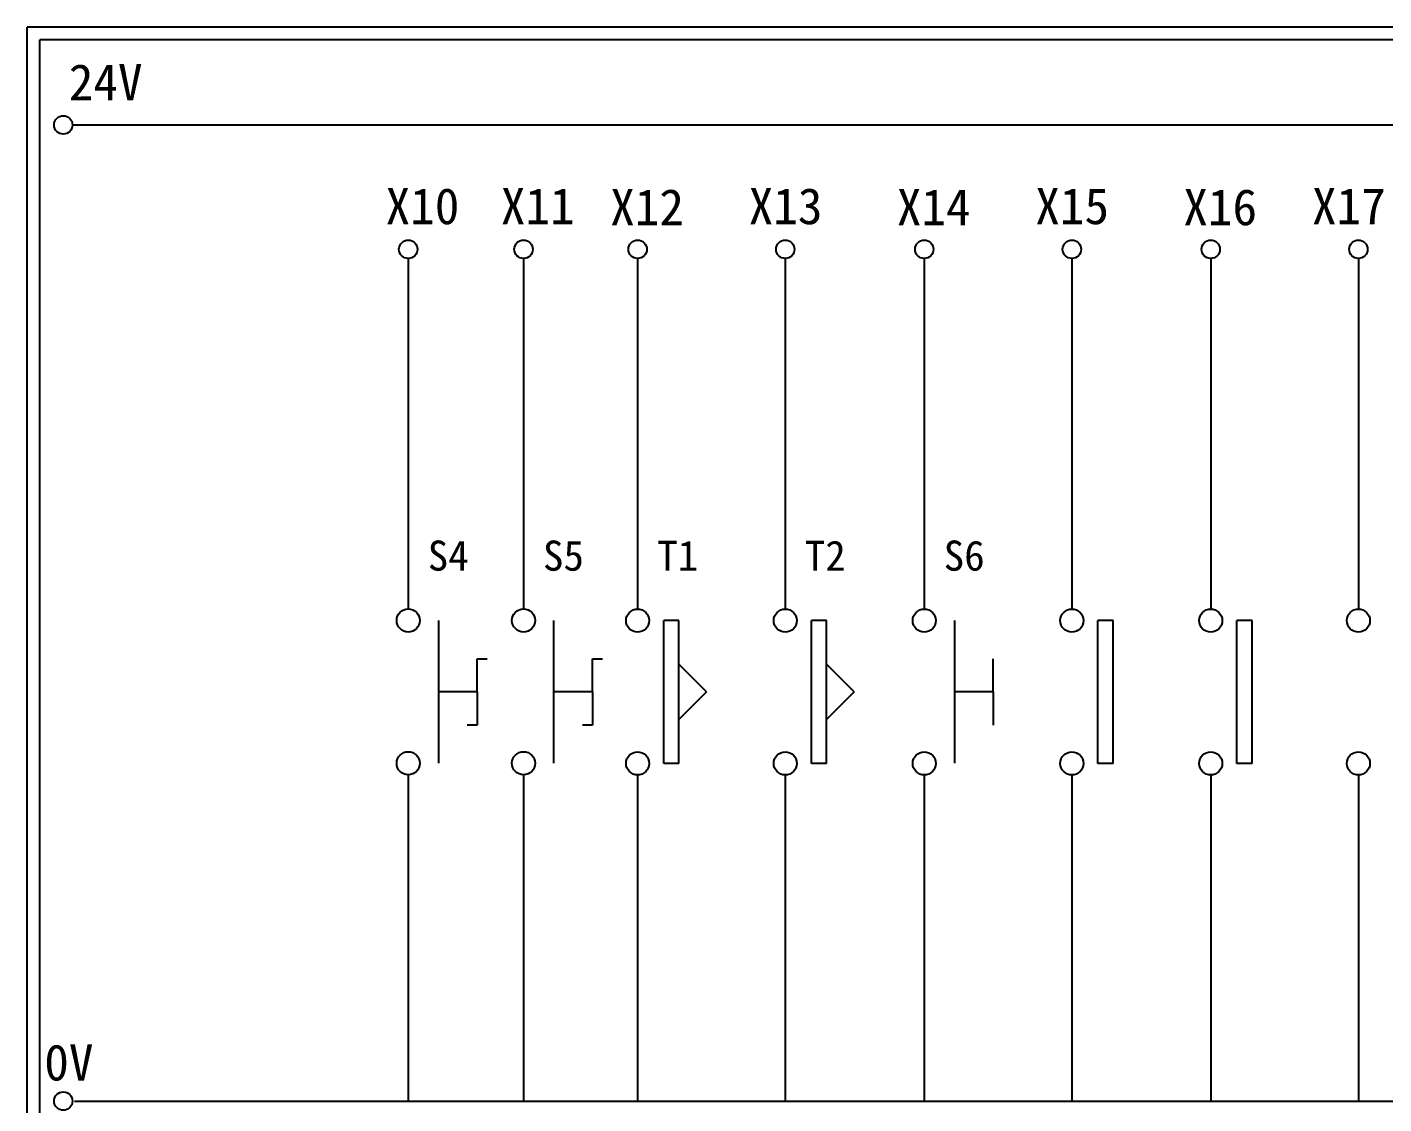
# Model space of a CAD drawing. Extents: x 275 to 562, y 265 to 469.
# Drawn here: x 274.9 to 410.1, y 361.6 to 468.9 of the extents above; entities that cross this region are included whole.
import ezdxf

# ---------------------------------------------------------------- set-up
doc = ezdxf.new("R2010")
doc.units = 0
doc.layers.get('0').update_dxf_attribs({"linetype": 'CONTINUOUS'})
doc.layers.add('圖框層', color=7, linetype='CONTINUOUS')
doc.layers.add('標尺寸層', color=3, linetype='CONTINUOUS')
doc.styles.add('STSL', font='kaiu.ttf')

msp = doc.modelspace()

# ---------------------------------------------------------------- linework, layer by layer
for p, q in [((339.84, 409.78), (338.34, 409.78)), ((354.55, 409.78), (353.05, 409.78)), ((383.11, 409.78), (381.6, 409.78)), ((396.95, 409.78), (395.45, 409.78)), ((319.75, 402.67), (319.75, 405.98)), ((331.23, 402.67), (331.23, 405.98)), ((371.16, 402.67), (371.16, 405.98)), ((319.75, 402.67), (319.75, 399.36)), ((331.23, 402.67), (331.23, 399.36)), ((371.16, 402.67), (371.16, 399.36)), ((339.84, 395.55), (338.34, 395.55)), ((354.55, 395.55), (353.05, 395.55)), ((383.11, 395.55), (381.6, 395.55)), ((396.95, 395.55), (395.45, 395.55))]:
    msp.add_line(p, q)
at = {"layer": '圖框層', "color": 7}
for p, q in [((561.9, 468.91), (274.9, 468.91)), ((274.9, 264.95), (274.9, 468.91)), ((560.65, 467.66), (276.15, 467.66)), ((276.15, 266.2), (276.15, 467.66))]:
    msp.add_line(p, q, dxfattribs=at)
at = {"layer": '標尺寸層', "color": 7}
for p, q in [((279.42, 459.17), (557.02, 459.17)), ((312.87, 445.86), (312.87, 410.94)), ((324.36, 445.86), (324.36, 410.94)), ((335.73, 445.86), (335.73, 410.93)), ((350.44, 445.86), (350.44, 410.93)), ((364.29, 445.86), (364.29, 410.93)), ((379, 445.86), (379, 410.93)), ((392.84, 445.86), (392.84, 410.93)), ((407.55, 445.86), (407.55, 410.93)), ((315.88, 409.79), (315.88, 395.56)), ((327.36, 409.79), (327.36, 395.56)), ((338.34, 395.55), (338.34, 409.78)), ((339.84, 395.55), (339.84, 409.78)), ((353.05, 395.55), (353.05, 409.78)), ((354.55, 395.55), (354.55, 409.78)), ((367.29, 409.79), (367.29, 395.56)), ((381.6, 395.55), (381.6, 409.78)), ((383.11, 395.55), (383.11, 409.78)), ((395.45, 395.55), (395.45, 409.78)), ((396.95, 395.55), (396.95, 409.78)), ((319.75, 402.67), (315.88, 402.67)), ((331.23, 402.67), (327.36, 402.67)), ((371.16, 402.67), (367.29, 402.67)), ((312.87, 394.41), (312.87, 361.9)), ((324.36, 394.41), (324.36, 361.9)), ((335.73, 394.41), (335.73, 361.9)), ((335.73, 394.4), (335.73, 361.9)), ((350.44, 394.41), (350.44, 361.9)), ((350.44, 394.4), (350.44, 361.9)), ((364.29, 394.41), (364.29, 361.9)), ((364.29, 394.4), (364.29, 361.9)), ((379, 394.41), (379, 361.9)), ((379, 394.4), (379, 361.9)), ((392.84, 394.41), (392.84, 361.9)), ((392.84, 394.4), (392.84, 361.9)), ((407.55, 394.41), (407.55, 361.9)), ((407.55, 394.4), (407.55, 361.9)), ((279.63, 361.9), (557.5, 361.9))]:
    msp.add_line(p, q, dxfattribs=at)
at = {"layer": '標尺寸層'}
for p, q in [((319.75, 405.98), (320.75, 405.98)), ((331.23, 405.98), (332.23, 405.98)), ((342.6, 402.67), (339.84, 405.43)), ((357.32, 402.67), (354.55, 405.43)), ((342.6, 402.67), (339.84, 399.91)), ((357.32, 402.67), (354.55, 399.91)), ((319.75, 399.36), (318.75, 399.36)), ((331.23, 399.36), (330.23, 399.36))]:
    msp.add_line(p, q, dxfattribs=at)
at = {"layer": '標尺寸層', "color": 7}
for centre, radius in [((278.5, 459.17), 0.92), ((312.87, 446.78), 0.92), ((324.36, 446.78), 0.92), ((335.73, 446.78), 0.92), ((335.73, 446.78), 0.92), ((350.44, 446.78), 0.92), ((364.29, 446.78), 0.92), ((364.29, 446.78), 0.92), ((379, 446.78), 0.92), ((392.84, 446.78), 0.92), ((392.84, 446.78), 0.92), ((407.55, 446.78), 0.92), ((312.87, 409.79), 1.15), ((324.36, 409.79), 1.15), ((335.73, 409.78), 1.15), ((350.44, 409.78), 1.15), ((364.29, 409.78), 1.15), ((379, 409.78), 1.15), ((392.84, 409.78), 1.15), ((407.55, 409.78), 1.15), ((312.87, 395.56), 1.15), ((324.36, 395.56), 1.15), ((335.73, 395.55), 1.15), ((350.44, 395.55), 1.15), ((364.29, 395.55), 1.15), ((379, 395.55), 1.15), ((392.84, 395.55), 1.15), ((407.55, 395.55), 1.15), ((278.5, 361.9), 0.92)]:
    msp.add_circle(centre, radius, dxfattribs=at)

# ---------------------------------------------------------------- texts
at = {"layer": '圖框層', "color": 4, "style": 'STSL'}
for s, height, p in [('24V', 3.6, (279.05, 461.63)), ('X10', 3.6, (310.62, 449.28)), ('X11', 3.6, (322.1, 449.28)), ('X12', 3.6, (333, 449.18)), ('X13', 3.6, (346.8, 449.28)), ('X14', 3.6, (361.56, 449.18)), ('X15', 3.6, (375.36, 449.28)), ('X16', 3.6, (390.11, 449.18)), ('X17', 3.6, (402.93, 449.28)), ('S4', 3, (314.82, 414.75)), ('S5', 3, (326.3, 414.75)), ('T1', 3, (337.68, 414.75)), ('T2', 3, (352.39, 414.75)), ('S6', 3, (366.23, 414.75)), ('0V', 3.6, (276.61, 363.95))]:
    msp.add_text(s, height=height, dxfattribs=at).set_placement(p)

doc.saveas('drawing.dxf')
